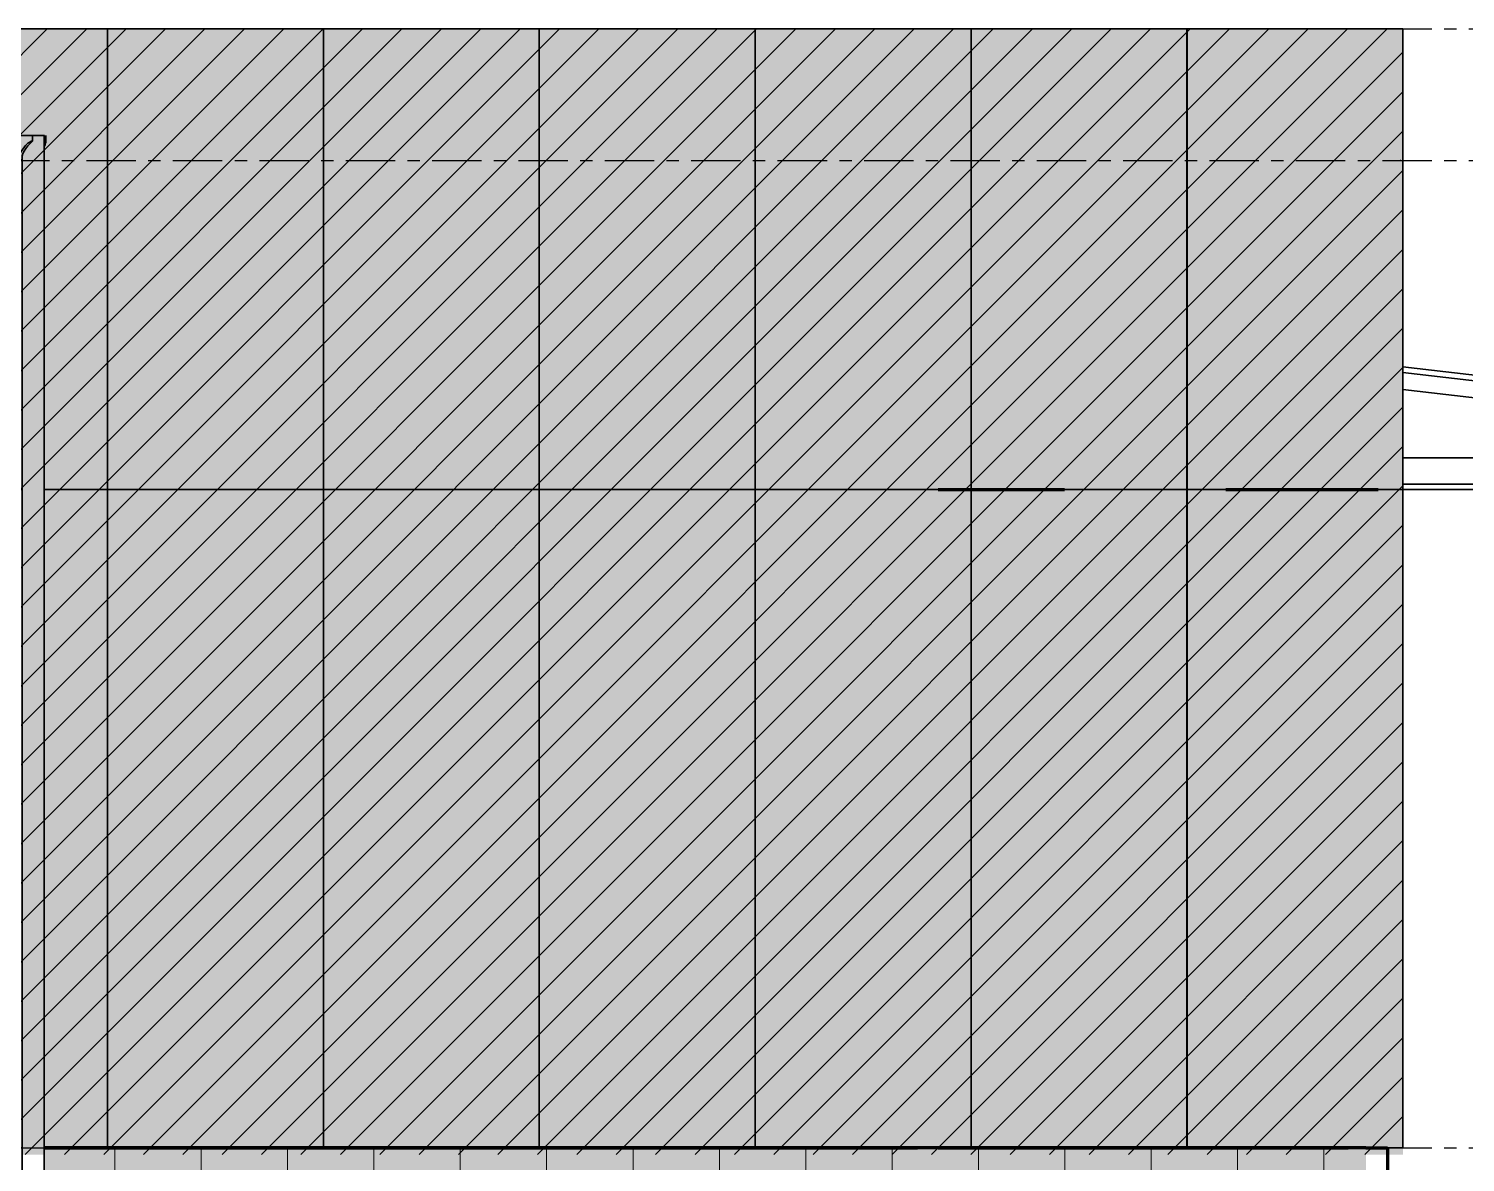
# Model space of a CAD drawing. Header units: millimetres. Extents: x -25371 to 2282244, y -90657 to 147824.
# Drawn here: x 2008615 to 2015163, y -1038 to 4127 of the extents above; entities that cross this region are included whole.
import ezdxf
from ezdxf.xclip import XClip

# ---------------------------------------------------------------- set-up
doc = ezdxf.new("R2010")
doc.units = ezdxf.units.MM
doc.header["$XCLIPFRAME"] = 0
doc.linetypes.add('CENTER', pattern=[50.8, 31.75, -6.35, 6.35, -6.35])
doc.linetypes.add('TA_GL_000.90000', pattern=[2.475, 0.9, -0.225, 0.225, -0.225, 0.9])
for name, color, linetype in [('000 - 0_SYM_DWG_GRIDLINE_MAIN_COLOR_251', 7, 'Continuous'), ('000 - EXISTING_PRECAST_HATCH_', 7, 'Continuous'), ('000 - GRID', 7, 'CENTER')]:
    doc.layers.add(name, color=color, linetype=linetype)
for name, color, linetype, lineweight in [('A-COLS-E', 7, 'Continuous', 35), ('A-DETL', 7, 'Continuous', 70), ('A-FLOR-E', 7, 'Continuous', 35), ('A-GLAZ-CURT', 7, 'Continuous', 35), ('A-WALL-PATT', 7, 'Continuous', 50), ('E-LITE-EQPM', 7, 'Continuous', 35), ('I-WALL-E', 7, 'Continuous', 50), ('S-BEAM', 7, 'Continuous', 35)]:
    doc.layers.add(name, color=color, linetype=linetype, lineweight=lineweight)
doc.styles.add('TA', font='', dxfattribs={"height": 4.5})
doc.styles.get('TA').set_extended_font_data('Cordia New')
pattern_1 = [(0, (-43822.83, 0), (533.245, 203.2), [21.996, -377.937, 21.996, -377.937, -2132.979]), (0, (-43822.83, 0), (533.245, 203.2), [-799.867, 21.996, -777.871, 21.996, -377.937, -933.178]), (0, (-43822.83, 0), (533.245, 203.2), [-1999.668, 21.996, -244.626, 21.996, -644.56]), (110.745, (-43622.86, 101.6), (-382.06842, 602.30877), [31.049, -533.482, -3575.366]), (110.745, (-43622.86, 101.6), (-382.06842, 602.30877), [-564.532, 31.049, -533.482, -3010.835]), (110.745, (-43622.86, 101.6), (-382.06842, 602.30877), [-1129.063, 31.049, -1098.014, -1881.772]), (110.745, (-43622.86, 101.6), (-382.06842, 602.30877), [-2258.126, 31.049, -533.482, -1317.24]), (110.745, (-43622.86, 101.6), (-382.06842, 602.30877), [-2822.658, 31.049, -345.305, -940.886]), (110.745, (-43622.86, 101.6), (-382.06842, 602.30877), [-3199.012, 31.049, -909.837]), (249.255, (-43556.2, 508), (-151.16483, -805.50714), [31.049, -533.482, -3575.366]), (249.255, (-43556.2, 508), (-151.16483, -805.50714), [-564.532, 31.049, -533.482, -3010.835]), (249.255, (-43556.2, 508), (-151.16483, -805.50714), [-1129.063, 31.049, -1098.014, -1881.772]), (249.255, (-43556.2, 508), (-151.16483, -805.50714), [-2258.126, 31.049, -533.482, -1317.24]), (249.255, (-43556.2, 508), (-151.16483, -805.50714), [-2822.658, 31.049, -345.305, -940.886]), (249.255, (-43556.2, 508), (-151.16483, -805.50714), [-3199.012, 31.049, -909.837])]
pattern_2 = [(0, (9735.34, 99970), (0, 600), []), (90, (9735.34, 99970), (-393.635, 2e-14), [])]

# ---------------------------------------------------------------- blocks, each defined once
blk = doc.blocks.new('DPA_Rectangular - 300 x 300mm-4065756-VS01 - ELEVATION 5')
at = {"layer": 'A-COLS-E', "color": 7}
for p, q in [((30985.5, 103600), (31182.3, 103600)), ((31182.3, 103600), (31408.7, 103600))]:
    blk.add_line(p, q, dxfattribs=at)
at = {"layer": 'A-DETL', "color": 7}
for p, q in [((31211.9, 103600), (30985.5, 103600)), ((31408.7, 103600), (31211.9, 103600))]:
    blk.add_line(p, q, dxfattribs=at)
blk = doc.blocks.new('Lighting-Street-LED - Lighting-Street-LED-4260799-VS01 - ELEVATION 5')
at = {"layer": 'E-LITE-EQPM', "color": 7}
for p, q in [((25107.9, 108196.9), (24841.9, 108193.8)), ((24841.9, 108193.8), (24841.9, 108153.3)), ((25108.1, 108213.6), (25107.9, 108196.9)), ((25187.1, 108213.6), (25108.1, 108213.6)), ((25108.1, 108213.6), (25324.4, 108213.6)), ((25187.1, 108115.6), (25187.1, 108213.6)), ((25187.1, 108213.6), (25302, 108213.6)), ((25302, 108213.6), (25338.3, 108213.6)), ((25324.4, 108213.6), (25403.4, 108213.6)), ((25338.3, 108213.6), (25354.2, 108213.6)), ((25354.2, 108213.6), (25408, 108213.6)), ((25354.2, 108213.6), (25354.2, 108104.3)), ((25411.4, 108213.6), (25403.4, 108213.6)), ((25408, 108213.6), (25442.9, 108213.6)), ((25428.5, 108213.6), (25411.4, 108213.6)), ((25444.4, 108213.6), (25428.5, 108213.6)), ((25442.9, 108213.6), (25445, 108213.6)), ((25445, 108187.9), (25442.9, 108187.9)), ((25496.5, 108213.6), (25444.4, 108213.6)), ((25445, 108213.6), (25485, 108213.6)), ((25445, 108187.9), (25445, 108213.6)), ((25485, 108213.6), (25497.3, 108213.6)), ((25496.5, 108213.6), (25498.6, 108213.6)), ((25498.6, 108213.6), (25496.5, 108213.6)), ((25498.6, 108187.9), (25497, 108187.9)), ((25497.3, 102100), (25497.3, 108213.6)), ((25504.7, 108181.4), (25504.7, 108213.6)), ((24841.9, 108153.3), (25187.1, 108115.6)), ((25302, 108108.9), (25187.1, 108115.6)), ((25408, 108161.9), (25365.4, 108103.1)), ((25397.3, 108115), (25397.3, 102100)), ((25354.2, 108104.3), (25338.3, 108106)), ((25365.4, 108103.1), (25354.2, 108104.3)), ((25365.4, 108103.1), (25397.4, 108103.1))]:
    blk.add_line(p, q, dxfattribs=at)
at = {"layer": 'E-LITE-EQPM', "color": 7, "flags": 128}
for points in [[(25397.4, 108113), (25398, 108121.3), (25401.1, 108131.4), (25406.6, 108142.6), (25414.2, 108154.5), (25423.4, 108166.4), (25433.9, 108177.8), (25445, 108187.9)], [(25442.9, 108187.9), (25438.8, 108187.3), (25434, 108185.4), (25428.7, 108182.3), (25423.2, 108178.2), (25417.8, 108173.2), (25412.6, 108167.7), (25408, 108161.9)], [(25497, 108162.7), (25500.1, 108167.7), (25502.8, 108173.2), (25504.4, 108178.2), (25504.7, 108182.3), (25503.8, 108185.4), (25501.7, 108187.3), (25498.6, 108187.9)], [(25338.3, 108106), (25330.3, 108106.8), (25321.4, 108107.6), (25311.8, 108108.3), (25302, 108108.9)]]:
    blk.add_lwpolyline(points, dxfattribs=at)
blk = doc.blocks.new('System Panel - DPA-AR_Facade_Solid Panel 150mm-5074316-VS01 - ELEVATION 5')
at = {"layer": 'A-GLAZ-CURT', "color": 7}
for p, q in [((30593.6, 106600), (31577.7, 106600)), ((30706.8, 106600), (30593.6, 106600)), ((31690.9, 106600), (30706.8, 106600)), ((30706.8, 106600), (30706.8, 103600)), ((31690.9, 106600), (31577.7, 106600)), ((31690.9, 103600), (31690.9, 106600)), ((31577.7, 103600), (30593.6, 103600)), ((30706.8, 103600), (30593.6, 103600)), ((30706.8, 103600), (31690.9, 103600)), ((31577.7, 103600), (31690.9, 103600))]:
    blk.add_line(p, q, dxfattribs=at)
blk = doc.blocks.new('System Panel - DPA-AR_Facade_Solid Panel 150mm-V4-VS01 - ELEVATION 5')
at = {"layer": 'A-GLAZ-CURT', "color": 7}
for p, q in [((24689.1, 106600), (25397.7, 106600)), ((24802.3, 106600), (24689.1, 106600)), ((25397.7, 106600), (24802.3, 106600)), ((24802.3, 106600), (24802.3, 103600)), ((25496.6, 106600), (25673.1, 106600)), ((25786.3, 106600), (25496.6, 106600)), ((25786.3, 106600), (25673.1, 106600)), ((25786.3, 103600), (25786.3, 106600)), ((25398.1, 103600), (24689.1, 103600)), ((24802.3, 103600), (24689.1, 103600)), ((24802.3, 103600), (25398.1, 103600)), ((25673.1, 103600), (25496.5, 103600)), ((25496.5, 103600), (25786.3, 103600)), ((25673.1, 103600), (25786.3, 103600))]:
    blk.add_line(p, q, dxfattribs=at)
blk = doc.blocks.new('System Panel - DPA-AR_Facade_Solid Panel 150mm-V5-VS01 - ELEVATION 5')
at = {"layer": 'A-GLAZ-CURT', "color": 7}
for p, q in [((30083, 106600), (29571.9, 106600)), ((29571.9, 106600), (30148.9, 106600)), ((30148.9, 106600), (30083, 106600)), ((29571.9, 103600), (30083, 103600)), ((30148.9, 103600), (29571.9, 103600)), ((30148.9, 103600), (30083, 103600))]:
    blk.add_line(p, q, dxfattribs=at)
blk = doc.blocks.new('System Panel - DPA-AR_Facade_Solid Panel 150mm-V6-VS01 - ELEVATION 5')
at = {"layer": 'A-GLAZ-CURT', "color": 7}
for p, q in [((30148.9, 106600), (30083, 106600)), ((30148.9, 106600), (30083, 106600)), ((30985.5, 106600), (30955.9, 106600)), ((30955.9, 106600), (30985.5, 106600)), ((30083, 103600), (30148.9, 103600)), ((30083, 103600), (30148.9, 103600)), ((30955.9, 103600), (31215.1, 103600)), ((31313.5, 103600), (30955.9, 103600)), ((31313.5, 103600), (31215.1, 103600))]:
    blk.add_line(p, q, dxfattribs=at)
blk = doc.blocks.new('System Panel - DPA-AR_Facade_Solid Panel 150mm-5093774-VS01 - ELEVATION 5')
at = {"layer": 'A-GLAZ-CURT', "color": 7}
for p, q in [((31479.3, 106600), (31408.7, 106600)), ((31408.7, 106600), (31577.7, 106600)), ((31577.7, 106600), (31479.3, 106600)), ((31215.1, 103600), (31479.3, 103600)), ((31215.1, 103600), (31313.5, 103600)), ((31577.7, 103600), (31313.5, 103600)), ((31577.7, 103600), (31479.3, 103600))]:
    blk.add_line(p, q, dxfattribs=at)
blk = doc.blocks.new('System Panel - DPA-AR_Facade_Solid Panel 150mm-V13-VS01 - ELEVATION 5')
at = {"layer": 'A-GLAZ-CURT', "color": 7}
for p, q in [((30083, 108700), (28951, 108700)), ((29049.4, 108700), (28951, 108700)), ((29049.4, 108700), (30181.5, 108700)), ((30181.5, 108700), (30083, 108700))]:
    blk.add_line(p, q, dxfattribs=at)
blk = doc.blocks.new('System Panel - DPA-AR_Facade_Solid Panel 150mm-V16-VS01 - ELEVATION 5')
at = {"layer": 'A-GLAZ-CURT', "color": 7}
for p, q in [((30593.6, 108700), (31577.7, 108700)), ((30706.8, 108700), (30593.6, 108700)), ((31690.9, 108700), (30706.8, 108700)), ((30706.8, 108700), (30706.8, 106600)), ((31690.9, 108700), (31577.7, 108700)), ((31690.9, 106600), (31690.9, 108700)), ((31577.7, 106600), (30593.6, 106600)), ((30706.8, 106600), (30593.6, 106600)), ((30706.8, 106600), (31690.9, 106600)), ((31577.7, 106600), (31690.9, 106600))]:
    blk.add_line(p, q, dxfattribs=at)
blk = doc.blocks.new('System Panel - DPA-AR_Facade_Solid Panel 150mm-V17-VS01 - ELEVATION 5')
at = {"layer": 'A-GLAZ-CURT', "color": 7}
for p, q in [((24689.1, 108700), (25673.1, 108700)), ((24802.3, 108700), (24689.1, 108700)), ((25786.3, 108700), (24802.3, 108700)), ((24802.3, 108700), (24802.3, 106600)), ((25786.3, 108700), (25673.1, 108700)), ((25786.3, 106600), (25786.3, 108700)), ((25397.7, 106600), (24689.1, 106600)), ((24802.3, 106600), (24689.1, 106600)), ((24802.3, 106600), (25397.7, 106600)), ((25673.1, 106600), (25496.6, 106600)), ((25496.6, 106600), (25786.3, 106600)), ((25673.1, 106600), (25786.3, 106600))]:
    blk.add_line(p, q, dxfattribs=at)
blk = doc.blocks.new('System Panel - DPA-AR_Facade_Solid Panel 150mm-5546906-VS01 - ELEVATION 5')
at = {"layer": 'A-GLAZ-CURT', "color": 7}
for p, q in [((31479.3, 108700), (31215.1, 108700)), ((31313.5, 108700), (31215.1, 108700)), ((31313.5, 108700), (31577.7, 108700)), ((31577.7, 108700), (31479.3, 108700))]:
    blk.add_line(p, q, dxfattribs=at)
blk = doc.blocks.new('System Panel - DPA-AR_Facade_Solid Panel 150mm-V19-VS01 - ELEVATION 5')
at = {"layer": 'A-GLAZ-CURT', "color": 7}
for p, q in [((28951, 108700), (28037.5, 108700)), ((28266.1, 108700), (29049.4, 108700)), ((29049.4, 108700), (28951, 108700))]:
    blk.add_line(p, q, dxfattribs=at)
blk = doc.blocks.new('DPA_CP_Entrance Canopy Lower - Depth 4200-5686501-VS01 - ELEVATION 5')
at = {"layer": 'A-GLAZ-CURT', "color": 7}
for p, q in [((33086.7, 106996), (31690.9, 107158.8)), ((31690.9, 107133.8), (33085.8, 106971.1)), ((33053.8, 106896), (31690.9, 107056)), ((33085.8, 106971.1), (33086.7, 106996)), ((33085.8, 106971.1), (32414.7, 106971.1)), ((32594.1, 106950), (33270.3, 106950)), ((32594.1, 106950), (33224.4, 106950)), ((32594.1, 106950), (33070.2, 106950)), ((32594.1, 106950), (33053.8, 106950)), ((32636.6, 106945), (33053.8, 106945)), ((33066.9, 106945), (32636.6, 106945)), ((33070.2, 106950), (33053.8, 106950)), ((33053.8, 106950), (33053.8, 106945)), ((33053.8, 106945), (33066.9, 106945)), ((33066.9, 106945), (33066.9, 106795)), ((33070.2, 106800), (33070.2, 106950)), ((33270.3, 106950), (33224.4, 106950)), ((33224.4, 106950), (33224.4, 106800)), ((33227.7, 106795), (33227.7, 106945)), ((33227.7, 106945), (33270.3, 106945)), ((33270.3, 106945), (33227.7, 106945)), ((33053.8, 106745), (33053.8, 106896)), ((33224.4, 106800), (33070.2, 106800)), ((33070.2, 106800), (33224.4, 106800)), ((33260.5, 106835), (33227.7, 106835)), ((33270.4, 106835), (33227.7, 106835)), ((33270.4, 106815), (33227.7, 106815)), ((33260.5, 106815), (33227.7, 106815)), ((33270.4, 106835), (33260.5, 106835)), ((33260.5, 106835), (33260.5, 106815)), ((33260.5, 106815), (33270.4, 106815)), ((33263.7, 106820), (33263.7, 106830)), ((33263.7, 106830), (33270.4, 106830)), ((33263.7, 106830), (33270.4, 106830)), ((33270.4, 106820), (33263.7, 106820)), ((33263.7, 106820), (33270.4, 106820)), ((33447.4, 106820), (33369.4, 106820)), ((33369.4, 106820), (33447.4, 106820)), ((33369.4, 106800), (33447.4, 106800)), ((33369.4, 106800), (33447.4, 106800)), ((33447.4, 106800), (33447.4, 106820)), ((31690.9, 106745), (33053.8, 106745)), ((33016.1, 106745), (31690.9, 106745)), ((31690.9, 106745), (31959.5, 106745)), ((31921.7, 106745), (31690.9, 106745)), ((31921.7, 106745), (31959.5, 106745)), ((33016.1, 106745), (33053.8, 106745)), ((33053.8, 106795), (33227.7, 106795)), ((33066.9, 106795), (33053.8, 106795)), ((33066.9, 106795), (33227.7, 106795)), ((31690.9, 106625), (32092.5, 106625)), ((33270.4, 106625), (31690.9, 106625)), ((33270.4, 106625), (32221.6, 106625)), ((30985.5, 106600), (30955.9, 106600)), ((30956.1, 106600), (30985.5, 106600)), ((32092.5, 106600), (31408.7, 106600)), ((31408.9, 106600), (31446.6, 106600)), ((31446.6, 106600), (33270.4, 106600)), ((32305.4, 106600), (33270.4, 106600))]:
    blk.add_line(p, q, dxfattribs=at)
blk = doc.blocks.new('DPA_CP_Entrance Canopy Lower - Depth 4200-V45-VS01 - ELEVATION 5')
at = {"layer": 'A-GLAZ-CURT', "color": 7}
for p, q in [((31690.9, 106745), (31921.7, 106745)), ((31884, 106745), (31690.9, 106745)), ((31884, 106745), (31921.7, 106745)), ((32092.5, 106625), (31690.9, 106625)), ((30105, 106600), (29571.9, 106600)), ((29571.9, 106600), (30148.9, 106600)), ((30955.9, 106600), (30985.5, 106600)), ((31408.7, 106600), (32092.5, 106600))]:
    blk.add_line(p, q, dxfattribs=at)
blk = doc.blocks.new('DPA_CP_Entrance Canopy Lower - Depth 4200-V46-VS01 - ELEVATION 5')
at = {"layer": 'A-GLAZ-CURT', "color": 7}
blk.add_line((29571.9, 106600), (30105, 106600), dxfattribs=at)
blk = doc.blocks.new('C-1-VS01-AR-2563-01 -C_20260615-163154_ELEVATION_5_EX')
at = {"layer": '000 - EXISTING_PRECAST_HATCH_'}
h = blk.add_hatch(dxfattribs=at)
h.set_pattern_fill('ANSI31')
h.set_pattern_definition([(45, (0, 0), (-89.80256, 89.80256), [])])
h.paths.add_polyline_path([(-10057.4, 103570), (-11756.4, 103570), (-11756.4, 108700), (9384.5, 108700), (9384.5, 103570), (-8957.4, 103570), (-8957.4, 105750), (-10057.4, 105750)])
h = blk.add_hatch(dxfattribs=at)
h.set_pattern_fill('AR-CONC', scale=0.05)
h.set_pattern_definition([(50, (0, 0), (364.3693, -31.8782), [38.1, -419.1]), (355, (0, 0), (-70.4868, 382.1137), [30.48, -335.2812]), (100.45144, (30.36, -2.66), (293.8825, 350.2355), [32.38, -356.1805]), (46.1842, (4e-15, 101.6), (542.158, -84.0847), [57.15, -628.65]), (96.63556, (45.2, 94.6), (474.8083, 494.8522), [48.57, -534.2712]), (351.18415, (4e-15, 101.6), (474.8083, 494.8522), [45.72, -502.9195]), (21, (50.8, 76.2), (303.2288, -204.5304), [38.1, -419.1]), (326, (50.8, 76.2), (123.604, 368.3759), [30.48, -335.28]), (71.45144, (76.07, 59.16), (426.8328, 163.8455), [32.38, -356.1799]), (37.5, (0, 0), (6.1772, 169.11008), [0, -331.216, 0, -340.36, 0, -336.55]), (7.5, (0, 0), (133.63933, 200.36115), [0, -194.056, 0, -323.596, 0, -128.27]), (327.5, (-113.28, 4e-15), (271.18119, -11.45749), [0, -127, 0, -396.24, 0, -525.78]), (317.5, (-164.08, 6e-15), (296.25836, 50.853), [0, -165.1, 0, -263.144, 0, -373.38])])
h.paths.add_polyline_path([(-10057.4, 103570), (-11756.4, 103570), (-11756.4, 108700), (9384.5, 108700), (9384.5, 103570), (-8957.4, 103570), (-8957.4, 105750), (-10057.4, 105750)])
at = {"layer": 'A-WALL-PATT', "lineweight": 9}
h = blk.add_hatch(dxfattribs=at)
h.set_pattern_fill('FP_3', style=0, pattern_type=2)
h.set_pattern_definition(pattern_1)
h.paths.add_polyline_path([(-6228.3, 102100), (1184.8, 102100), (1184.8, 102102), (2321.8, 102102), (2321.8, 102100), (3091.8, 102100.6), (3091, 103600), (-6320.4, 103600), (-6320.4, 102100), (-6235.6, 102100)])
h.paths.add_polyline_path([(8807.9, 102100), (8807.9, 102102), (9215.6, 102102), (9215.6, 103600), (3190.1, 103600), (3190.6, 102100), (8775.9, 102100)])
h = blk.add_hatch(dxfattribs=at)
h.set_pattern_fill('FP_4', style=0, pattern_type=2)
h.set_pattern_definition(pattern_2)
h.paths.add_polyline_path([(-6228.3, 102100), (1184.8, 102100), (1184.8, 102102), (2321.8, 102102), (2321.8, 102100), (3091.8, 102100.6), (3091, 103600), (-6320.4, 103600), (-6320.4, 102100), (-6235.6, 102100)])
h.paths.add_polyline_path([(8807.9, 102100), (8807.9, 102102), (9215.6, 102102), (9215.6, 103600), (3190.1, 103600), (3190.6, 102100), (8775.9, 102100)])
h = blk.add_hatch(dxfattribs=at)
h.set_pattern_fill('FP_3', style=0, pattern_type=2)
h.set_pattern_definition(pattern_1)
h.paths.add_polyline_path([(9215.6, 102102), (9314, 102102), (9314, 103600), (9215.6, 103600), (9215.6, 102167.6)])
h = blk.add_hatch(dxfattribs=at)
h.set_pattern_fill('FP_4', style=0, pattern_type=2)
h.set_pattern_definition(pattern_2)
h.paths.add_polyline_path([(9215.6, 102102), (9314, 102102), (9314, 103600), (9215.6, 103600), (9215.6, 102167.6)])
at = {"layer": 'A-DETL', "color": 7}
for p, q in [((7265.5, 106600), (7842.5, 106600)), ((8577.5, 106600), (8943.3, 106600)), ((8943.3, 106600), (9271.3, 106600)), ((9215.6, 103600), (3190.1, 103600)), ((3190.1, 103600), (7172, 103600)), ((7842.5, 103600), (7265.5, 103600)), ((7265.5, 103600), (9135.2, 103600)), ((9102.4, 103600), (8649.5, 103600)), ((9215.6, 103600), (9314, 103600)), ((9314, 103600), (9314, 102102))]:
    blk.add_line(p, q, dxfattribs=at)
at = {"layer": 'A-FLOR-E', "color": 7}
for p, q in [((4316.6, 103600), (3190.1, 103600)), ((7172, 103600), (4739.9, 103600)), ((7842.5, 103600), (7265.5, 103600)), ((9135.2, 103600), (8649.5, 103600))]:
    blk.add_line(p, q, dxfattribs=at)
at = {"layer": 'I-WALL-E', "color": 7}
for p, q in [((3190.1, 103600), (4543.1, 103600)), ((4543.1, 103600), (9102.4, 103600)), ((7265.5, 103600), (7842.5, 103600)), ((8649.5, 103600), (9314, 103600))]:
    blk.add_line(p, q, dxfattribs=at)
at = {"layer": 'S-BEAM', "color": 7}
for p, q in [((7265.5, 106600), (7842.5, 106600)), ((8649.5, 106600), (8679.1, 106600)), ((9102.4, 106600), (9271.3, 106600))]:
    blk.add_line(p, q, dxfattribs=at)
at = {"layer": 'A-COLS-E', "color": 7}
blk.add_blockref('DPA_Rectangular - 300 x 300mm-4065756-VS01 - ELEVATION 5', (-22306.4, 0), dxfattribs=at)
at = {"layer": 'A-GLAZ-CURT', "color": 7}
for name, p in [('System Panel - DPA-AR_Facade_Solid Panel 150mm-V17-VS01 - ELEVATION 5', (-22306.4, 0)), ('System Panel - DPA-AR_Facade_Solid Panel 150mm-V16-VS01 - ELEVATION 5', (-27226.8, 0)), ('System Panel - DPA-AR_Facade_Solid Panel 150mm-V16-VS01 - ELEVATION 5', (-26242.7, 0)), ('System Panel - DPA-AR_Facade_Solid Panel 150mm-V16-VS01 - ELEVATION 5', (-25258.6, 0)), ('System Panel - DPA-AR_Facade_Solid Panel 150mm-V19-VS01 - ELEVATION 5', (-22306.4, 0)), ('System Panel - DPA-AR_Facade_Solid Panel 150mm-V16-VS01 - ELEVATION 5', (-24274.5, 0)), ('System Panel - DPA-AR_Facade_Solid Panel 150mm-V13-VS01 - ELEVATION 5', (-22306.4, 0)), ('System Panel - DPA-AR_Facade_Solid Panel 150mm-V16-VS01 - ELEVATION 5', (-23290.4, 0)), ('System Panel - DPA-AR_Facade_Solid Panel 150mm-V13-VS01 - ELEVATION 5', (-21174.3, 0)), ('System Panel - DPA-AR_Facade_Solid Panel 150mm-V16-VS01 - ELEVATION 5', (-22306.4, 0)), ('System Panel - DPA-AR_Facade_Solid Panel 150mm-5546906-VS01 - ELEVATION 5', (-22306.4, 0)), ('DPA_CP_Entrance Canopy Lower - Depth 4200-5686501-VS01 - ELEVATION 5', (-22306.4, 0)), ('DPA_CP_Entrance Canopy Lower - Depth 4200-V45-VS01 - ELEVATION 5', (-22306.4, 0)), ('System Panel - DPA-AR_Facade_Solid Panel 150mm-V4-VS01 - ELEVATION 5', (-22306.4, 0)), ('System Panel - DPA-AR_Facade_Solid Panel 150mm-5074316-VS01 - ELEVATION 5', (-27226.8, 0)), ('System Panel - DPA-AR_Facade_Solid Panel 150mm-5074316-VS01 - ELEVATION 5', (-26242.7, 0)), ('System Panel - DPA-AR_Facade_Solid Panel 150mm-5074316-VS01 - ELEVATION 5', (-25258.6, 0)), ('System Panel - DPA-AR_Facade_Solid Panel 150mm-5074316-VS01 - ELEVATION 5', (-24274.5, 0)), ('System Panel - DPA-AR_Facade_Solid Panel 150mm-V5-VS01 - ELEVATION 5', (-22306.4, 0)), ('DPA_CP_Entrance Canopy Lower - Depth 4200-V46-VS01 - ELEVATION 5', (-22306.4, 0)), ('System Panel - DPA-AR_Facade_Solid Panel 150mm-5074316-VS01 - ELEVATION 5', (-23290.4, 0)), ('System Panel - DPA-AR_Facade_Solid Panel 150mm-V6-VS01 - ELEVATION 5', (-22306.4, 0)), ('System Panel - DPA-AR_Facade_Solid Panel 150mm-5074316-VS01 - ELEVATION 5', (-22306.4, 0)), ('System Panel - DPA-AR_Facade_Solid Panel 150mm-5093774-VS01 - ELEVATION 5', (-22306.4, 0))]:
    blk.add_blockref(name, p, dxfattribs=at)
at = {"layer": 'E-LITE-EQPM', "color": 7}
blk.add_blockref('Lighting-Street-LED - Lighting-Street-LED-4260799-VS01 - ELEVATION 5', (-22306.4, 0), dxfattribs=at)
blk = doc.blocks.new('*U2261')
at = {"layer": '000 - 0_SYM_DWG_GRIDLINE_MAIN_COLOR_251', "color": 7, "linetype": 'ByBlock', "ltscale": 5}
blk.add_line((20, 0), (-529.29, 0), dxfattribs=at)
at = {"layer": '000 - 0_SYM_DWG_GRIDLINE_MAIN_COLOR_251', "color": 7}
blk.add_point((-509.29, 0), dxfattribs=at)
at = {"color": 7, "style": 'TA', "flags": 1}
blk.add_attdef('LOCATION', (6, -6), '', height=4.5, rotation=270, dxfattribs=at)
blk = doc.blocks.new('C-1-VS01_REV00_20260615-231813_ELEVATION_5_DIMS-1')
at = {"layer": '000 - GRID', "color": 7, "linetype": 'TA_GL_000.90000', "xscale": 50.00000000000004, "yscale": 50.00000000000004, "zscale": 50.00000000000004, "rotation": 180}
for p in [(-16090.4, 108700), (-16090.4, 108100), (-16090.4, 103600)]:
    blk.add_blockref('*U2261', p, dxfattribs=at)

msp = doc.modelspace()

# ---------------------------------------------------------------- block references
at = {"color": 7}
ref = msp.add_blockref('C-1-VS01-AR-2563-01 -C_20260615-163154_ELEVATION_5_EX', (2005494.348, -104572.744), dxfattribs=at)
XClip(ref).set_block_clipping_path([(-15062.045118507, 95079.2292497061), (12597.8195706429, 115145.365818867)])

# ---------------------------------------------------------------- next in the draw order: block references
msp.add_blockref('C-1-VS01_REV00_20260615-231813_ELEVATION_5_DIMS-1', (2005494.348, -104572.744), dxfattribs=at)

doc.saveas('drawing.dxf')
